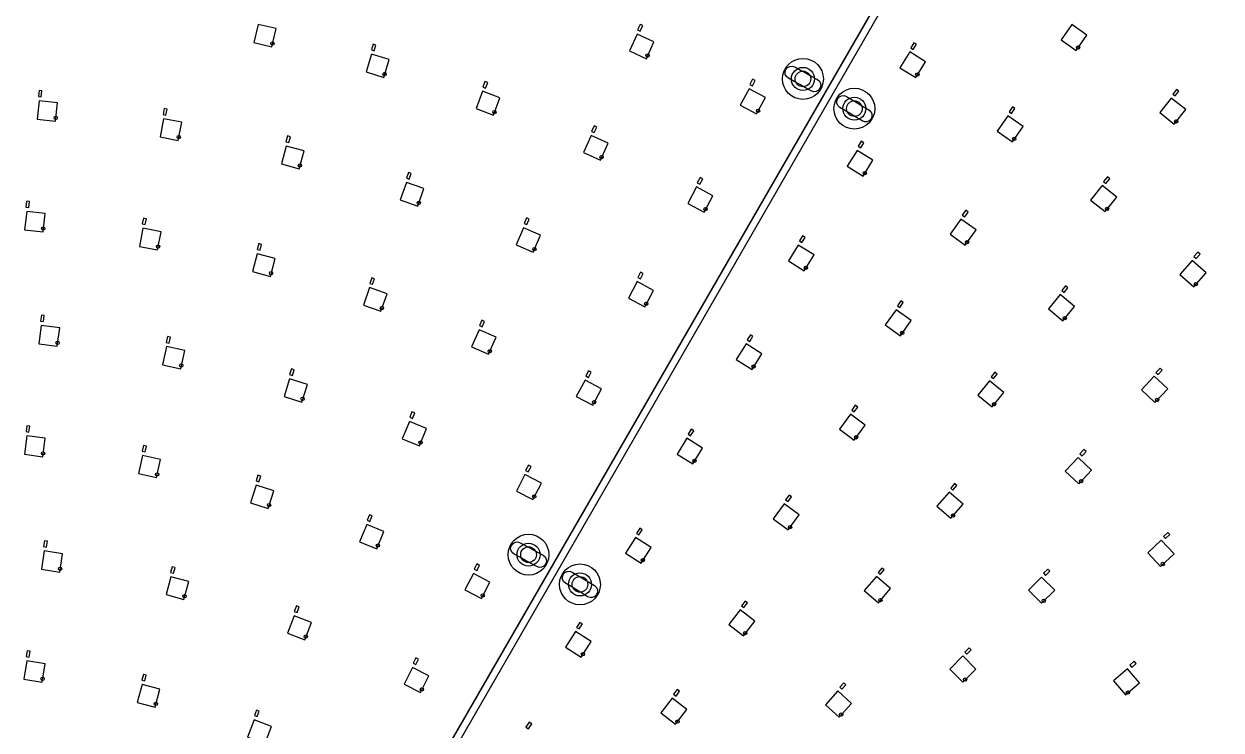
# Model space of a CAD drawing. Header units: millimetres. Extents: x -854 to 854, y -854 to 854.
# Drawn here: x 44.1 to 366.5, y 280.6 to 470.6 of the extents above; entities that cross this region are included whole.
import ezdxf

# ---------------------------------------------------------------- set-up
doc = ezdxf.new("R2010")
doc.units = ezdxf.units.MM
for name, color, linetype in [('CAP', 30, 'Continuous'), ('LED', 7, 'Continuous'), ('LED-GND', 7, 'Continuous'), ('MOUNT', 1, 'Continuous'), ('MOUNT-SYSTEM', 4, 'Continuous'), ('OUTLINE', 2, 'Continuous')]:
    doc.layers.add(name, color=color, linetype=linetype)

msp = doc.modelspace()

# ---------------------------------------------------------------- linework, layer by layer
at = {"layer": 'CAP'}
for points in [[(210.1, 468.67), (210.76, 470.12), (210.03, 470.45), (209.37, 469), (210.1, 468.67)], [(138.42, 463.37), (138.88, 464.9), (138.12, 465.13), (137.65, 463.6), (138.42, 463.37)], [(283.63, 463.74), (284.47, 465.11), (283.79, 465.53), (282.95, 464.16), (283.63, 463.74)], [(168.43, 453.33), (168.99, 454.82), (168.24, 455.11), (167.68, 453.61), (168.43, 453.33)], [(240.3, 453.92), (241.06, 455.33), (240.35, 455.71), (239.6, 454.3), (240.3, 453.92)], [(48.75, 450.98), (48.93, 452.57), (48.13, 452.66), (47.96, 451.07), (48.75, 450.98)], [(354.16, 451.21), (355.15, 452.47), (354.52, 452.96), (353.53, 451.71), (354.16, 451.21)], [(82.32, 446.07), (82.61, 447.65), (81.83, 447.79), (81.53, 446.22), (82.32, 446.07)], [(310.12, 446.47), (311.03, 447.78), (310.38, 448.24), (309.46, 446.93), (310.12, 446.47)], [(197.72, 441.34), (198.38, 442.8), (197.65, 443.13), (196.99, 441.67), (197.72, 441.34)], [(115.42, 438.67), (115.83, 440.22), (115.06, 440.43), (114.65, 438.88), (115.42, 438.67)], [(269.47, 437.23), (270.32, 438.59), (269.64, 439.01), (268.8, 437.66), (269.47, 437.23)], [(147.88, 428.82), (148.41, 430.33), (147.65, 430.6), (147.12, 429.09), (147.88, 428.82)], [(226.16, 427.46), (226.91, 428.87), (226.21, 429.25), (225.45, 427.84), (226.16, 427.46)], [(335.55, 427.68), (336.54, 428.93), (335.92, 429.43), (334.92, 428.18), (335.55, 427.68)], [(45.39, 421.17), (45.57, 422.76), (44.78, 422.85), (44.6, 421.26), (45.39, 421.17)], [(297.49, 418.67), (298.43, 419.97), (297.78, 420.44), (296.84, 419.14), (297.49, 418.67)], [(76.74, 416.6), (77.04, 418.17), (76.25, 418.32), (75.95, 416.75), (76.74, 416.6)], [(179.51, 416.57), (180.15, 418.04), (179.42, 418.36), (178.78, 416.89), (179.51, 416.57)], [(253.63, 411.76), (254.48, 413.12), (253.8, 413.54), (252.95, 412.18), (253.63, 411.76)], [(107.66, 409.7), (108.07, 411.24), (107.3, 411.45), (106.88, 409.9), (107.66, 409.7)], [(359.85, 407.45), (360.92, 408.64), (360.32, 409.17), (359.25, 407.98), (359.85, 407.45)], [(210.14, 401.99), (210.89, 403.41), (210.18, 403.78), (209.43, 402.37), (210.14, 401.99)], [(137.97, 400.51), (138.5, 402.02), (137.74, 402.28), (137.22, 400.77), (137.97, 400.51)], [(324.24, 398.32), (325.25, 399.56), (324.64, 400.06), (323.62, 398.83), (324.24, 398.32)], [(280.02, 394.29), (280.95, 395.59), (280.3, 396.05), (279.37, 394.75), (280.02, 394.29)], [(49.34, 390.5), (49.55, 392.09), (48.76, 392.19), (48.55, 390.6), (49.34, 390.5)], [(167.52, 389.08), (168.16, 390.54), (167.42, 390.86), (166.78, 389.4), (167.52, 389.08)], [(83.19, 384.71), (83.54, 386.28), (82.75, 386.45), (82.41, 384.89), (83.19, 384.71)], [(239.59, 385.16), (240.45, 386.52), (239.77, 386.95), (238.92, 385.59), (239.59, 385.16)], [(116.4, 376), (116.88, 377.53), (116.12, 377.77), (115.64, 376.24), (116.4, 376)], [(349.6, 376.26), (350.69, 377.43), (350.11, 377.97), (349.01, 376.81), (349.6, 376.26)], [(196.12, 375.47), (196.87, 376.88), (196.16, 377.26), (195.42, 375.84), (196.12, 375.47)], [(305.21, 375.13), (306.22, 376.37), (305.6, 376.87), (304.59, 375.64), (305.21, 375.13)], [(267.71, 366.18), (268.66, 367.47), (268.01, 367.95), (267.06, 366.66), (267.71, 366.18)], [(148.73, 364.42), (149.34, 365.9), (148.6, 366.21), (147.99, 364.73), (148.73, 364.42)], [(45.43, 360.76), (45.64, 362.34), (44.84, 362.45), (44.63, 360.86), (45.43, 360.76)], [(223.63, 359.76), (224.48, 361.12), (223.81, 361.54), (222.96, 360.19), (223.63, 359.76)], [(76.7, 355.42), (77.04, 356.99), (76.26, 357.16), (75.92, 355.6), (76.7, 355.42)], [(329.09, 354.36), (330.18, 355.53), (329.6, 356.08), (328.51, 354.91), (329.09, 354.36)], [(179.93, 350.07), (180.66, 351.49), (179.96, 351.86), (179.22, 350.44), (179.93, 350.07)], [(107.38, 347.39), (107.86, 348.91), (107.1, 349.15), (106.62, 347.63), (107.38, 347.39)], [(294.32, 345.15), (295.37, 346.37), (294.76, 346.89), (293.72, 345.68), (294.32, 345.15)], [(249.89, 342.05), (250.84, 343.33), (250.2, 343.81), (249.25, 342.52), (249.89, 342.05)], [(137.25, 336.71), (137.86, 338.19), (137.12, 338.49), (136.51, 337.01), (137.25, 336.71)], [(209.75, 333.06), (210.61, 334.41), (209.94, 334.84), (209.08, 333.49), (209.75, 333.06)], [(351.56, 332.08), (352.73, 333.18), (352.18, 333.76), (351.01, 332.67), (351.56, 332.08)], [(50.16, 329.81), (50.41, 331.39), (49.62, 331.52), (49.37, 329.94), (50.16, 329.81)], [(84.36, 322.76), (84.78, 324.31), (84, 324.52), (83.59, 322.97), (84.36, 322.76)], [(166.07, 323.46), (166.81, 324.88), (166.1, 325.25), (165.36, 323.83), (166.07, 323.46)], [(274.76, 322.41), (275.8, 323.63), (275.19, 324.15), (274.15, 322.94), (274.76, 322.41)], [(319.29, 322.19), (320.43, 323.32), (319.86, 323.89), (318.73, 322.76), (319.29, 322.19)], [(117.64, 312.18), (118.21, 313.67), (117.46, 313.96), (116.89, 312.46), (117.64, 312.18)], [(237.98, 313.51), (238.96, 314.78), (238.32, 315.27), (237.35, 314), (237.98, 313.51)], [(193.63, 307.76), (194.49, 309.11), (193.82, 309.54), (192.96, 308.19), (193.63, 307.76)], [(45.47, 300.18), (45.72, 301.76), (44.93, 301.89), (44.68, 300.31), (45.47, 300.18)], [(149.62, 298.17), (150.35, 299.6), (149.64, 299.96), (148.91, 298.53), (149.62, 298.17)], [(298.08, 300.98), (299.21, 302.11), (298.65, 302.68), (297.52, 301.55), (298.08, 300.98)], [(342.48, 297.43), (343.69, 298.48), (343.17, 299.08), (341.96, 298.04), (342.48, 297.43)], [(76.6, 293.79), (77.01, 295.33), (76.24, 295.54), (75.82, 293.99), (76.6, 293.79)], [(219.72, 289.71), (220.69, 290.98), (220.06, 291.47), (219.08, 290.2), (219.72, 289.71)], [(264.4, 291.58), (265.48, 292.76), (264.89, 293.3), (263.81, 292.12), (264.4, 291.58)], [(106.89, 284.17), (107.46, 285.66), (106.71, 285.95), (106.14, 284.46), (106.89, 284.17)], [(179.97, 280.9), (180.84, 282.24), (180.17, 282.67), (179.3, 281.33), (179.97, 280.9)]]:
    msp.add_lwpolyline(points, dxfattribs=at)
at = {"layer": 'LED'}
for points in [[(105.99, 465.59), (110.86, 464.46), (112, 469.33), (107.13, 470.46), (105.99, 465.59)], [(207.17, 463.3), (211.73, 461.23), (213.79, 465.79), (209.24, 467.85), (207.17, 463.3)], [(323.46, 466.3), (327.55, 463.43), (330.42, 467.53), (326.32, 470.4), (323.46, 466.3)], [(136.22, 457.66), (141, 456.21), (142.45, 461), (137.67, 462.45), (136.22, 457.66)], [(280.05, 458.79), (284.3, 456.16), (286.93, 460.42), (282.67, 463.04), (280.05, 458.79)], [(165.86, 447.78), (170.54, 446.01), (172.3, 450.69), (167.62, 452.46), (165.86, 447.78)], [(237.03, 448.75), (241.44, 446.4), (243.8, 450.81), (239.39, 453.16), (237.03, 448.75)], [(47.62, 444.97), (52.59, 444.41), (53.15, 449.37), (48.18, 449.93), (47.62, 444.97)], [(350.02, 446.71), (353.94, 443.61), (357.05, 447.53), (353.12, 450.63), (350.02, 446.71)], [(80.74, 440.16), (85.65, 439.23), (86.58, 444.15), (81.67, 445.08), (80.74, 440.16)], [(306.25, 441.73), (310.35, 438.86), (313.21, 442.96), (309.12, 445.82), (306.25, 441.73)], [(194.79, 435.97), (199.34, 433.91), (201.41, 438.46), (196.85, 440.52), (194.79, 435.97)], [(113.41, 432.9), (118.24, 431.6), (119.53, 436.43), (114.7, 437.73), (113.41, 432.9)], [(265.87, 432.29), (270.12, 429.65), (272.76, 433.9), (268.51, 436.54), (265.87, 432.29)], [(145.44, 423.21), (150.16, 421.56), (151.81, 426.28), (147.09, 427.93), (145.44, 423.21)], [(222.89, 422.3), (227.3, 419.94), (229.65, 424.35), (225.24, 426.71), (222.89, 422.3)], [(331.42, 423.17), (335.34, 420.07), (338.44, 423.99), (334.52, 427.1), (331.42, 423.17)], [(44.26, 415.15), (49.23, 414.59), (49.79, 419.56), (44.82, 420.12), (44.26, 415.15)], [(293.58, 413.98), (297.64, 411.06), (300.55, 415.13), (296.49, 418.04), (293.58, 413.98)], [(75.16, 410.69), (80.07, 409.76), (81, 414.67), (76.09, 415.6), (75.16, 410.69)], [(176.66, 411.16), (181.24, 409.16), (183.24, 413.74), (178.66, 415.74), (176.66, 411.16)], [(250.03, 406.81), (254.28, 404.17), (256.92, 408.42), (252.67, 411.06), (250.03, 406.81)], [(105.64, 403.92), (110.47, 402.63), (111.77, 407.46), (106.94, 408.75), (105.64, 403.92)], [(355.46, 403.19), (359.2, 399.86), (362.52, 403.6), (358.78, 406.92), (355.46, 403.19)], [(206.89, 396.81), (211.31, 394.47), (213.65, 398.89), (209.23, 401.23), (206.89, 396.81)], [(135.53, 394.9), (140.25, 393.25), (141.9, 397.96), (137.18, 399.62), (135.53, 394.9)], [(320.02, 393.89), (323.89, 390.72), (327.06, 394.58), (323.19, 397.75), (320.02, 393.89)], [(276.1, 389.59), (280.17, 386.68), (283.08, 390.74), (279.01, 393.65), (276.1, 389.59)], [(48.1, 384.51), (53.06, 383.86), (53.71, 388.82), (48.75, 389.47), (48.1, 384.51)], [(164.66, 383.66), (169.25, 381.67), (171.25, 386.25), (166.66, 388.25), (164.66, 383.66)], [(235.97, 380.24), (240.2, 377.58), (242.86, 381.81), (238.63, 384.47), (235.97, 380.24)], [(81.43, 378.86), (86.31, 377.77), (87.39, 382.66), (82.51, 383.74), (81.43, 378.86)], [(114.14, 370.32), (118.91, 368.81), (120.41, 373.58), (115.64, 375.09), (114.14, 370.32)], [(192.87, 370.29), (197.3, 367.95), (199.63, 372.37), (195.21, 374.71), (192.87, 370.29)], [(300.99, 370.7), (304.86, 367.53), (308.03, 371.39), (304.16, 374.56), (300.99, 370.7)], [(345.1, 372.12), (348.75, 368.7), (352.17, 372.35), (348.52, 375.76), (345.1, 372.12)], [(263.72, 361.54), (267.75, 358.57), (270.72, 362.6), (266.69, 365.57), (263.72, 361.54)], [(145.98, 358.96), (150.6, 357.05), (152.51, 361.67), (147.89, 363.58), (145.98, 358.96)], [(44.18, 354.77), (49.14, 354.12), (49.79, 359.07), (44.84, 359.73), (44.18, 354.77)], [(220.01, 354.84), (224.24, 352.18), (226.9, 356.41), (222.67, 359.07), (220.01, 354.84)], [(74.94, 349.57), (79.82, 348.48), (80.9, 353.37), (76.02, 354.45), (74.94, 349.57)], [(324.59, 350.22), (328.24, 346.8), (331.66, 350.45), (328.01, 353.87), (324.59, 350.22)], [(176.71, 344.87), (181.15, 342.56), (183.45, 347), (179.02, 349.31), (176.71, 344.87)], [(105.12, 341.71), (109.89, 340.2), (111.39, 344.97), (106.62, 346.47), (105.12, 341.71)], [(290, 340.82), (293.79, 337.56), (297.06, 341.35), (293.27, 344.61), (290, 340.82)], [(245.91, 337.4), (249.93, 334.44), (252.9, 338.46), (248.88, 341.43), (245.91, 337.4)], [(134.5, 331.24), (139.12, 329.33), (141.03, 333.95), (136.41, 335.86), (134.5, 331.24)], [(206.1, 328.16), (210.31, 325.47), (213, 329.69), (208.78, 332.37), (206.1, 328.16)], [(346.8, 328.24), (350.22, 324.59), (353.87, 328.01), (350.45, 331.66), (346.8, 328.24)], [(48.76, 323.86), (53.7, 323.08), (54.48, 328.02), (49.55, 328.8), (48.76, 323.86)], [(162.86, 318.26), (167.29, 315.95), (169.6, 320.39), (165.17, 322.7), (162.86, 318.26)], [(82.35, 316.99), (87.18, 315.69), (88.47, 320.52), (83.64, 321.82), (82.35, 316.99)], [(270.44, 318.08), (274.23, 314.82), (277.49, 318.61), (273.7, 321.87), (270.44, 318.08)], [(314.66, 318.2), (318.2, 314.66), (321.73, 318.2), (318.2, 321.73), (314.66, 318.2)], [(233.91, 308.95), (237.88, 305.9), (240.92, 309.87), (236.96, 312.91), (233.91, 308.95)], [(115.03, 306.64), (119.7, 304.85), (121.49, 309.52), (116.82, 311.31), (115.03, 306.64)], [(189.98, 302.86), (194.19, 300.17), (196.88, 304.39), (192.66, 307.07), (189.98, 302.86)], [(293.45, 296.98), (296.98, 293.45), (300.52, 296.98), (296.98, 300.52), (293.45, 296.98)], [(44.07, 294.23), (49.01, 293.45), (49.79, 298.38), (44.85, 299.17), (44.07, 294.23)], [(146.45, 292.94), (150.91, 290.67), (153.18, 295.12), (148.72, 297.39), (146.45, 292.94)], [(337.56, 293.79), (340.82, 290), (344.61, 293.27), (341.35, 297.05), (337.56, 293.79)], [(74.58, 288.01), (79.41, 286.72), (80.71, 291.55), (75.88, 292.84), (74.58, 288.01)], [(259.95, 287.38), (263.63, 284.01), (267.01, 287.69), (263.33, 291.07), (259.95, 287.38)], [(215.65, 285.15), (219.62, 282.1), (222.66, 286.07), (218.69, 289.11), (215.65, 285.15)], [(104.28, 278.64), (108.95, 276.84), (110.74, 281.51), (106.07, 283.3), (104.28, 278.64)]]:
    msp.add_lwpolyline(points, dxfattribs=at)
at = {"layer": 'LED-GND'}
for centre in [(111.02, 465.35), (328.03, 464.2), (212.05, 462.07), (141.22, 457.09), (284.73, 456.96), (52.64, 445.31), (170.81, 446.87), (241.82, 447.21), (354.46, 444.34), (85.77, 440.13), (310.82, 439.63), (118.42, 432.49), (199.67, 434.75), (270.55, 430.44), (150.41, 422.43), (227.68, 420.76), (335.86, 420.81), (49.28, 415.49), (80.19, 410.65), (181.56, 410.01), (298.12, 411.82), (110.66, 403.51), (254.71, 404.96), (359.76, 400.57), (140.5, 394.11), (211.69, 395.29), (324.42, 391.44), (280.65, 387.44), (53.13, 384.76), (169.56, 382.51), (86.46, 378.66), (240.64, 378.37), (119.13, 369.69), (197.67, 368.77), (305.39, 368.25), (349.33, 369.39), (150.9, 357.9), (268.24, 359.33), (49.21, 355.01), (224.68, 352.97), (79.96, 349.37), (328.82, 347.49), (181.52, 343.38), (110.11, 341.08), (294.34, 338.28), (250.43, 335.19), (139.42, 330.18), (210.75, 326.26), (53.79, 323.97), (350.84, 325.24), (87.36, 316.58), (167.66, 316.77), (274.77, 315.54), (318.8, 315.33), (238.39, 306.65), (119.98, 305.71), (194.63, 300.96), (49.1, 294.34), (297.59, 294.12), (151.27, 291.49), (341.47, 290.63), (79.6, 287.6), (264.21, 284.7), (220.12, 282.85)]:
    msp.add_circle(centre, 0.45, dxfattribs=at)
at = {"layer": 'MOUNT'}
for centre, radius in [((253.91, 455.79), 5.5), ((253.91, 455.79), 3.1), ((253.91, 455.79), 2.11), ((267.77, 447.79), 5.5), ((267.77, 447.79), 3.1), ((267.77, 447.79), 2.11), ((179.99, 327.75), 5.5), ((179.99, 327.75), 3.1), ((179.99, 327.75), 2.11), ((193.85, 319.75), 5.5), ((193.85, 319.75), 3.1), ((193.85, 319.75), 2.11)]:
    msp.add_circle(centre, radius, dxfattribs=at)
at = {"layer": 'MOUNT-SYSTEM'}
for p, q in [((336.14, 584.2), (112.14, 196.22)), ((113.87, 195.22), (337.87, 583.2))]:
    msp.add_line(p, q, dxfattribs=at)
for points in [[(250.01, 455.95), (250.01, 455.95), (250.01, 455.95), (250.01, 455.95), (250.01, 455.95), (249.48, 456.4), (249.17, 456.99), (249.11, 457.66), (249.32, 458.32), (249.77, 458.86), (250.36, 459.16), (251.03, 459.22), (251.69, 459.02)], [(251.69, 459.02), (253.23, 458.17), (254.77, 457.32), (256.3, 456.46), (257.83, 455.6)], [(256.11, 452.55), (254.59, 453.41), (253.06, 454.26), (251.54, 455.11), (250.01, 455.95)], [(257.83, 455.6), (257.83, 455.6), (257.83, 455.6), (257.83, 455.6), (257.83, 455.6), (258.35, 455.14), (258.65, 454.54), (258.71, 453.88), (258.49, 453.21), (258.04, 452.69), (257.44, 452.39), (256.77, 452.34), (256.11, 452.55)], [(263.88, 448.07), (263.88, 448.07), (263.88, 448.07), (263.88, 448.07), (263.88, 448.07), (263.36, 448.53), (263.07, 449.14), (263.03, 449.81), (263.26, 450.46), (263.72, 450.98), (264.32, 451.27), (264.99, 451.31), (265.65, 451.08)], [(265.65, 451.08), (267.16, 450.19), (268.67, 449.29), (270.18, 448.39), (271.68, 447.48)], [(269.86, 444.49), (268.37, 445.39), (266.87, 446.29), (265.38, 447.18), (263.88, 448.07)], [(271.68, 447.48), (271.68, 447.48), (271.68, 447.48), (271.68, 447.48), (271.68, 447.48), (272.19, 447.01), (272.47, 446.4), (272.5, 445.73), (272.27, 445.08), (271.8, 444.56), (271.19, 444.28), (270.52, 444.25), (269.86, 444.49)], [(176.09, 327.89), (176.09, 327.89), (176.09, 327.89), (176.09, 327.89), (176.09, 327.89), (175.56, 328.33), (175.25, 328.92), (175.18, 329.59), (175.38, 330.25), (175.82, 330.79), (176.42, 331.1), (177.08, 331.17), (177.75, 330.97)], [(177.75, 330.97), (179.3, 330.13), (180.84, 329.29), (182.38, 328.44), (183.91, 327.58)], [(182.2, 324.53), (180.68, 325.38), (179.15, 326.22), (177.63, 327.06), (176.09, 327.89)], [(183.91, 327.58), (184.44, 327.13), (184.74, 326.53), (184.8, 325.86), (184.58, 325.2), (184.13, 324.67), (183.53, 324.37), (182.86, 324.32), (182.2, 324.53)], [(189.96, 320.05), (189.96, 320.05), (189.96, 320.05), (189.96, 320.05), (189.96, 320.05), (189.44, 320.52), (189.16, 321.12), (189.12, 321.79), (189.35, 322.45), (189.81, 322.97), (190.42, 323.25), (191.09, 323.29), (191.74, 323.06)], [(191.74, 323.06), (193.25, 322.16), (194.76, 321.25), (196.26, 320.34), (197.76, 319.42)], [(195.92, 316.44), (194.43, 317.35), (192.95, 318.26), (191.45, 319.16), (189.96, 320.05)], [(197.76, 319.42), (198.26, 318.94), (198.54, 318.33), (198.57, 317.66), (198.32, 317.01), (197.85, 316.5), (197.24, 316.22), (196.57, 316.2), (195.92, 316.44)]]:
    msp.add_lwpolyline(points, dxfattribs=at)
at = {"layer": 'OUTLINE'}
for p, q in [((336.13, 584.2), (112.13, 196.22)), ((113.86, 195.22), (337.87, 583.2))]:
    msp.add_line(p, q, dxfattribs=at)
for radius, start, end in [(676, 390.0848, 419.9152), (674, 390.085, 419.915)]:
    msp.add_arc((0, 0), radius, start, end, dxfattribs=at)

doc.saveas('drawing.dxf')
